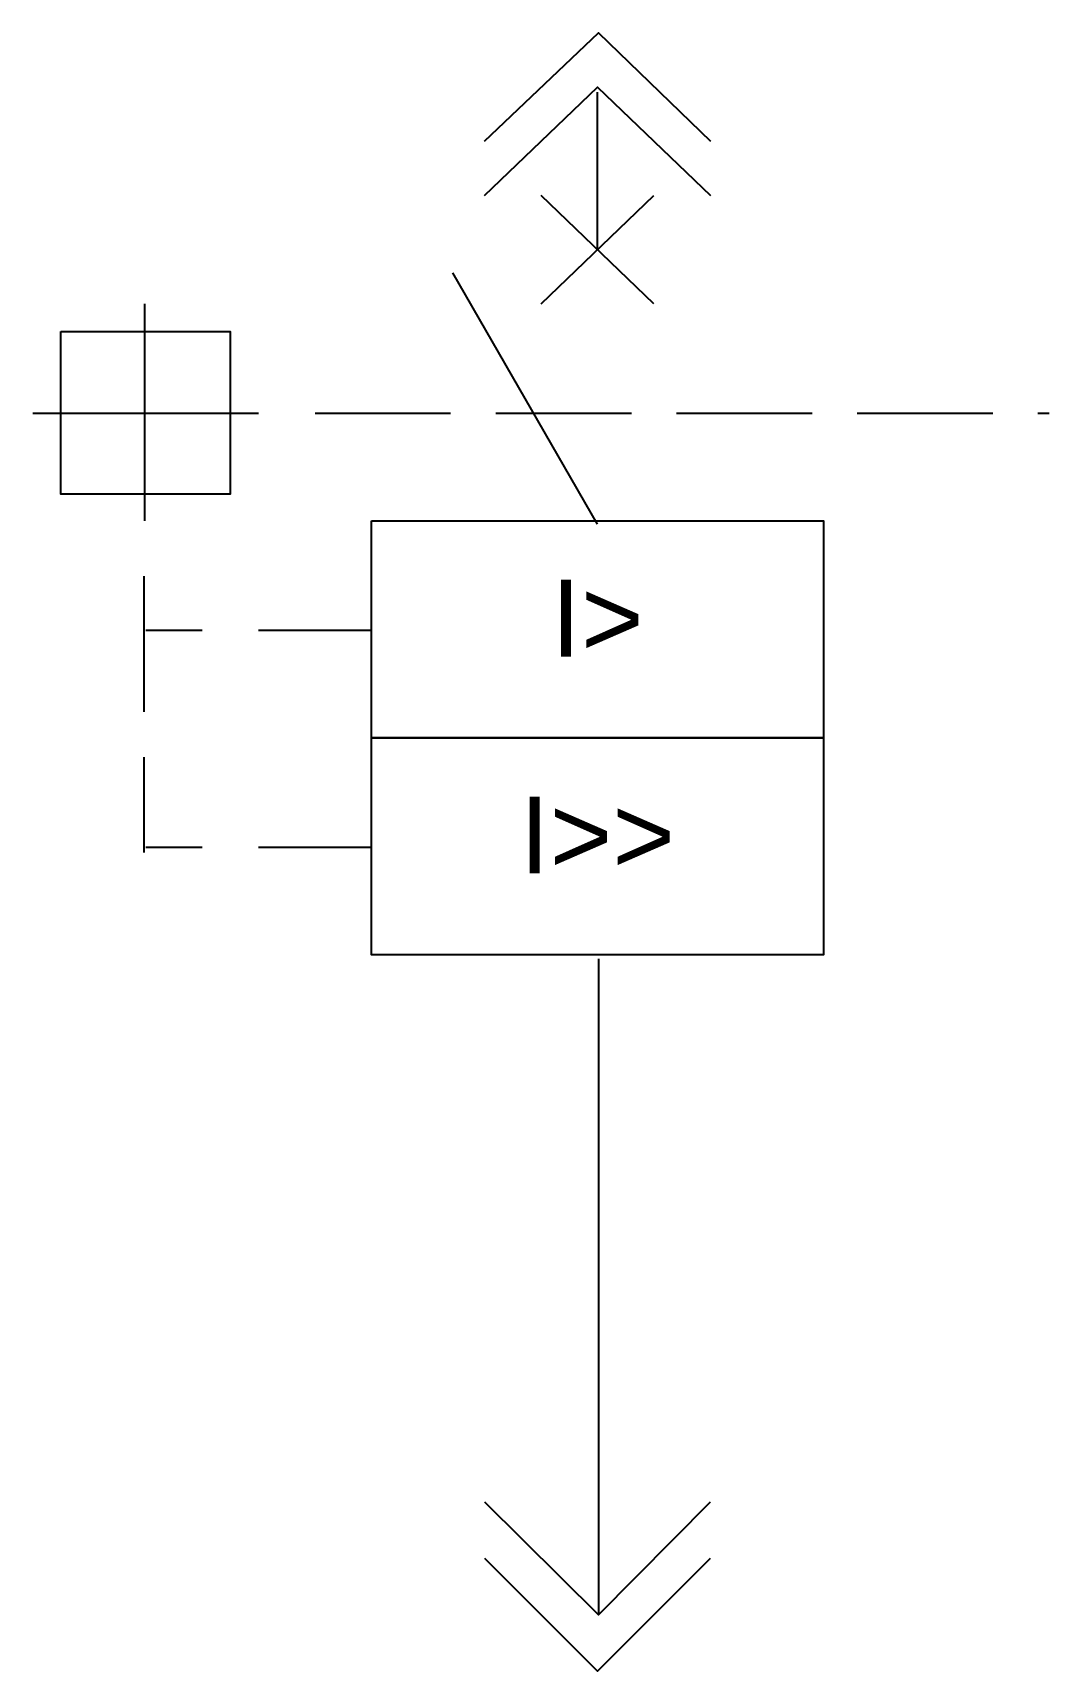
# Model space of a CAD drawing. Header units: millimetres. Extents: x -12.5 to 10, y -36.2 to 0.
import ezdxf
from ezdxf.enums import TextEntityAlignment as Align

# ---------------------------------------------------------------- set-up
doc = ezdxf.new("R2010")
doc.units = ezdxf.units.MM
doc.linetypes.add('SVG_3_1', pattern=[4, 3, -1])
doc.layers.get('0').update_dxf_attribs({"linetype": 'CONTINUOUS'})
doc.styles.add('ARIAL', font='arial.ttf')

# ---------------------------------------------------------------- blocks, each defined once
blk = doc.blocks.new('291_E_LV_SLD_IEC60617_mccb_drawout')
at = {"true_color": 0x0000ff}
for p, q in [((-0.034, -1.311), (-0.034, -4.805)), ((1.225, -6), (-1.275, -3.6)), ((-1.275, -6), (1.225, -3.6)), ((-0.025, -10.871), (-3.23, -5.308)), ((-10.049, -6), (-10.049, -10.8)), ((-12.525, -8.419), (-7.525, -8.419)), ((-10.025, -13.219), (-8.775, -13.219)), ((-7.525, -13.219), (-5.025, -13.219)), ((-10.025, -18.019), (-8.775, -18.019)), ((-7.525, -18.019), (-5.025, -18.019)), ((0, -20.491), (0, -35))]:
    blk.add_line(p, q, dxfattribs=at)
at = {"linetype": 'SVG_3_1', "true_color": 0x0000ff}
for p, q in [((-6.275, -8.419), (9.975, -8.419)), ((-10.063, -12.024), (-10.063, -18.136))]:
    blk.add_line(p, q, dxfattribs=at)
at = {"true_color": 0x0000ff}
for points in [[(-2.525, -2.4), (0, 0), (2.475, -2.4)], [(-2.525, -3.6), (-0.025, -1.2), (2.475, -3.6)], [(-2.525, -32.5), (0, -35), (2.475, -32.5)], [(-2.525, -33.75), (-0.025, -36.25), (2.475, -33.75)]]:
    blk.add_lwpolyline(points, dxfattribs=at)
for points in [[(-11.907, -6.607), (-8.157, -6.607), (-8.157, -10.207), (-11.907, -10.207)], [(-5.025, -10.8), (4.975, -10.8), (4.975, -15.6), (-5.025, -15.6)], [(-5.025, -15.6), (4.975, -15.6), (4.975, -20.4), (-5.025, -20.4)]]:
    blk.add_lwpolyline(points, close=True, dxfattribs=at)
at = {"true_color": 0x0000ff, "style": 'ARIAL'}
for s, p in [('I>', (-0.025, -13.8)), ('I>>', (-0.025, -18.6))]:
    blk.add_text(s, height=1.7, dxfattribs=at).set_placement(p, align=Align.CENTER)
blk.add_attdef('TAG', text='', height=2.5, dxfattribs=at).set_placement((-14.525, -2.2), align=Align.RIGHT)
at = {"color": 7, "style": 'ARIAL'}
for tag, p in [('RATED_CURRENT', (-14.525, -9)), ('BREAKING_CAPACITY', (-14.525, -12)), ('TRIP_UNIT', (-14.525, -15)), ('MANUFACTURER', (-14.525, -18))]:
    blk.add_attdef(tag, text='', height=1.7, dxfattribs=at).set_placement(p, align=Align.RIGHT)

msp = doc.modelspace()

# ---------------------------------------------------------------- block references
msp.add_blockref('291_E_LV_SLD_IEC60617_mccb_drawout', (0, 0))

doc.saveas('drawing.dxf')
